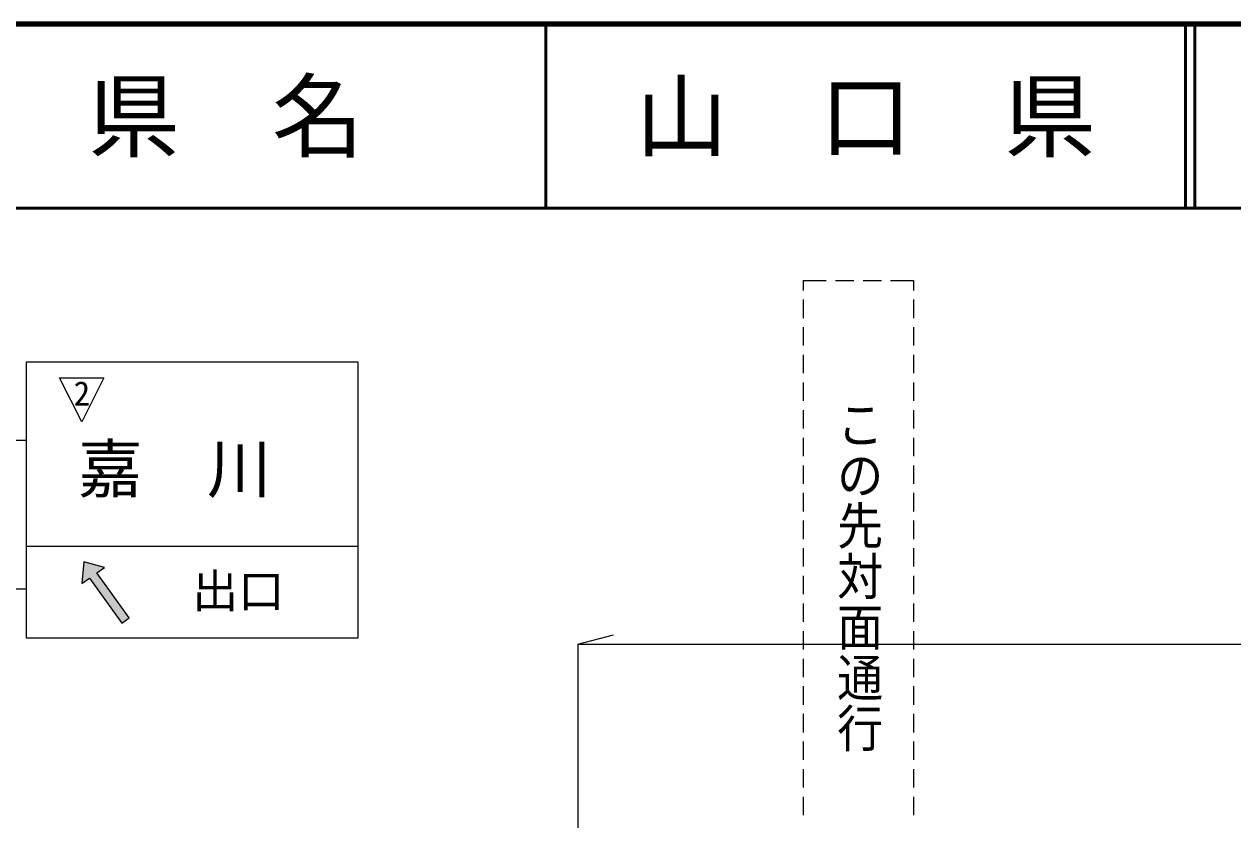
# Model space of a CAD drawing. Units: millimetres, scale not verified. Extents: x 40000 to 680000, y 20000 to 380000.
# Drawn here: x 304672 to 370312, y 336791 to 380000 of the extents above; entities that cross this region are included whole.
import ezdxf
from ezdxf.enums import TextEntityAlignment as Align

# ---------------------------------------------------------------- set-up
doc = ezdxf.new("R2010")
doc.units = ezdxf.units.MM
doc.header["$LTSCALE"] = 1000
for name, color, linetype, lineweight in [('M-STR-HTXT', 7, 'Continuous', 13), ('M-STR-STRC', 7, 'Continuous', 25), ('M-TTL', 2, 'Continuous', 140), ('M-TTL-LINE', 7, 'Continuous', 50)]:
    doc.layers.add(name, color=color, linetype=linetype, lineweight=lineweight)
doc.layers.add('M-TTL-TXT', color=7, linetype='Continuous')
doc.styles.add('@ＭＳ ゴシック', font='')
doc.styles.add('ＭＳ ゴシック', font='')
doc.styles.get('@ＭＳ ゴシック').set_extended_font_data('@MS Gothic')
doc.styles.get('ＭＳ ゴシック').set_extended_font_data('MS Gothic')

msp = doc.modelspace()

# ---------------------------------------------------------------- hatches: boundary and pattern name
at = {"layer": 'M-STR-STRC'}
msp.add_hatch(color=256, dxfattribs=at).paths.add_polyline_path([(309969, 347474), (310374, 347767), (308622, 350202), (309028, 350494), (307913, 350799), (307810, 349617), (308216, 349909)])

# ---------------------------------------------------------------- linework, layer by layer
at = {"layer": 'M-STR-HTXT'}
for q in [(336673, 346845), (502624, 346327), (334741, 294591)]:
    msp.add_line((334741, 346327), q, dxfattribs=at)
at = {"layer": 'M-STR-STRC'}
for p, q in [((346978, 366072), (346978, 365541)), ((346978, 366072), (348228, 366072)), ((348728, 366072), (349728, 366072)), ((350228, 366072), (351228, 366072)), ((351728, 366072), (352978, 366072)), ((352978, 366072), (352978, 365541)), ((346978, 365041), (346978, 364041)), ((352978, 365041), (352978, 364041)), ((346978, 363541), (346978, 362541)), ((352978, 363541), (352978, 362541)), ((346978, 362041), (346978, 361041)), ((352978, 362041), (352978, 361041)), ((304794, 361659), (322794, 361659)), ((304794, 346659), (304794, 361659)), ((322794, 361659), (322794, 346659)), ((306597, 360802), (308997, 360802)), ((307797, 358402), (306597, 360802)), ((308997, 360802), (307797, 358402)), ((346978, 360541), (346978, 359541)), ((352978, 360541), (352978, 359541)), ((346978, 359041), (346978, 358041)), ((352978, 359041), (352978, 358041)), ((304794, 357384), (302794, 357384)), ((346978, 357541), (346978, 356541)), ((352978, 357541), (352978, 356541)), ((346978, 356041), (346978, 355041)), ((352978, 356041), (352978, 355041)), ((346978, 354541), (346978, 353541)), ((352978, 354541), (352978, 353541)), ((346978, 353041), (346978, 352041)), ((352978, 353041), (352978, 352041)), ((304794, 351659), (322794, 351659)), ((346978, 351541), (346978, 350541)), ((352978, 351541), (352978, 350541)), ((307913, 350799), (307810, 349617)), ((309028, 350494), (307913, 350799)), ((307810, 349617), (308216, 349909)), ((308216, 349909), (309969, 347474)), ((308622, 350202), (309028, 350494)), ((310374, 347767), (308622, 350202)), ((346978, 350041), (346978, 349041)), ((352978, 350041), (352978, 349041)), ((304794, 349311), (302794, 349311)), ((346978, 348541), (346978, 347541)), ((352978, 348541), (352978, 347541)), ((309969, 347474), (310374, 347767)), ((322794, 346659), (304794, 346659)), ((346978, 347041), (346978, 346041)), ((352978, 347041), (352978, 346041)), ((346978, 345541), (346978, 344541)), ((352978, 345541), (352978, 344541)), ((346978, 344041), (346978, 343041)), ((352978, 344041), (352978, 343041)), ((346978, 342541), (346978, 341541)), ((352978, 342541), (352978, 341541)), ((346978, 341041), (346978, 340041)), ((352978, 341041), (352978, 340041)), ((346978, 339541), (346978, 338541)), ((352978, 339541), (352978, 338541)), ((346978, 338041), (346978, 337041)), ((352978, 338041), (352978, 337041))]:
    msp.add_line(p, q, dxfattribs=at)
msp.add_lwpolyline([(309969, 347474), (310374, 347767), (308622, 350202), (309028, 350494), (307913, 350799), (307810, 349617), (308216, 349909)], close=True, dxfattribs=at)
at = {"layer": 'M-TTL'}
msp.add_line((680000, 380000), (40000, 380000), dxfattribs=at)
at = {"layer": 'M-TTL-LINE'}
for p, q in [((333000, 380000), (333000, 370000)), ((367750, 380000), (367750, 370000)), ((368250, 380000), (368250, 370000)), ((40000, 370000), (680000, 370000))]:
    msp.add_line(p, q, dxfattribs=at)

# ---------------------------------------------------------------- texts
at = {"layer": 'M-STR-STRC', "style": 'ＭＳ ゴシック'}
for s, height, p in [('2', 1320, (307808, 359947)), ('嘉\u3000川', 2566, (312851, 355857))]:
    msp.add_text(s, height=height, dxfattribs=at).set_placement(p, align=Align.MIDDLE_CENTER)
at = {"layer": 'M-STR-STRC', "style": '@ＭＳ ゴシック', "width": 1.1}
msp.add_text('この先対面通行', height=1833, rotation=270, dxfattribs=at).set_placement((348574, 359666), align=Align.BOTTOM_LEFT)
at = {"layer": 'M-STR-STRC', "style": 'ＭＳ ゴシック'}
msp.add_text('出口', height=1833, dxfattribs=at).set_placement((316297, 347761), align=Align.BOTTOM_CENTER)
at = {"layer": 'M-TTL-TXT', "style": 'ＭＳ ゴシック'}
for s, p in [('県\u3000名', (315625, 375000)), ('山\u3000口\u3000県', (350375, 375000))]:
    msp.add_text(s, height=3666, dxfattribs=at).set_placement(p, align=Align.MIDDLE_CENTER)

doc.saveas('drawing.dxf')
